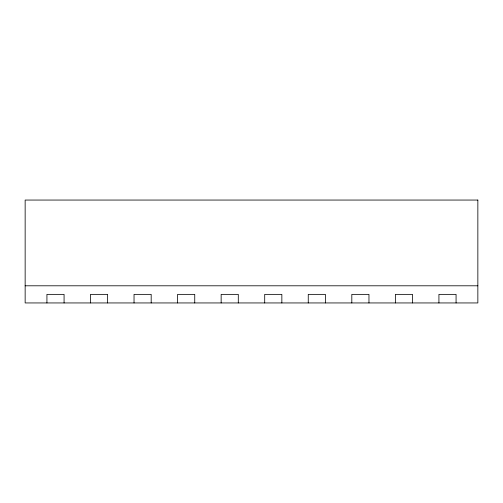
<?xml version="1.0" encoding="UTF-8"?>
<svg xmlns="http://www.w3.org/2000/svg" width="503" height="503" viewBox="0 0 503 503"><rect width="100%" height="100%" fill="white"/><g stroke="black" fill="none" stroke-linecap="round" stroke-linejoin="round"><path stroke-width="0.75" d="M25.15 285.798L477.85 285.798M456.07 302.944L456.07 294.368L438.924 294.368L438.924 302.944M412.517 302.944L412.517 294.368L395.371 294.368L395.371 302.944M368.963 302.944L368.963 294.368L351.817 294.368L351.817 302.944M325.41 302.944L325.41 294.368L308.257 294.368L308.257 302.944M281.85 302.944L281.85 294.368L264.704 294.368L264.704 302.944M238.296 302.944L238.296 294.368L221.15 294.368L221.15 302.944M194.743 302.944L194.743 294.368L177.59 294.368L177.59 302.944M151.183 302.944L151.183 294.368L134.037 294.368L134.037 302.944M107.629 302.944L107.629 294.368L90.483 294.368L90.483 302.944M64.076 302.944L64.076 294.368L46.93 294.368L46.93 302.944M477.85 200.056L25.15 200.056L25.15 302.944L477.85 302.944L477.85 200.056"/></g></svg>
